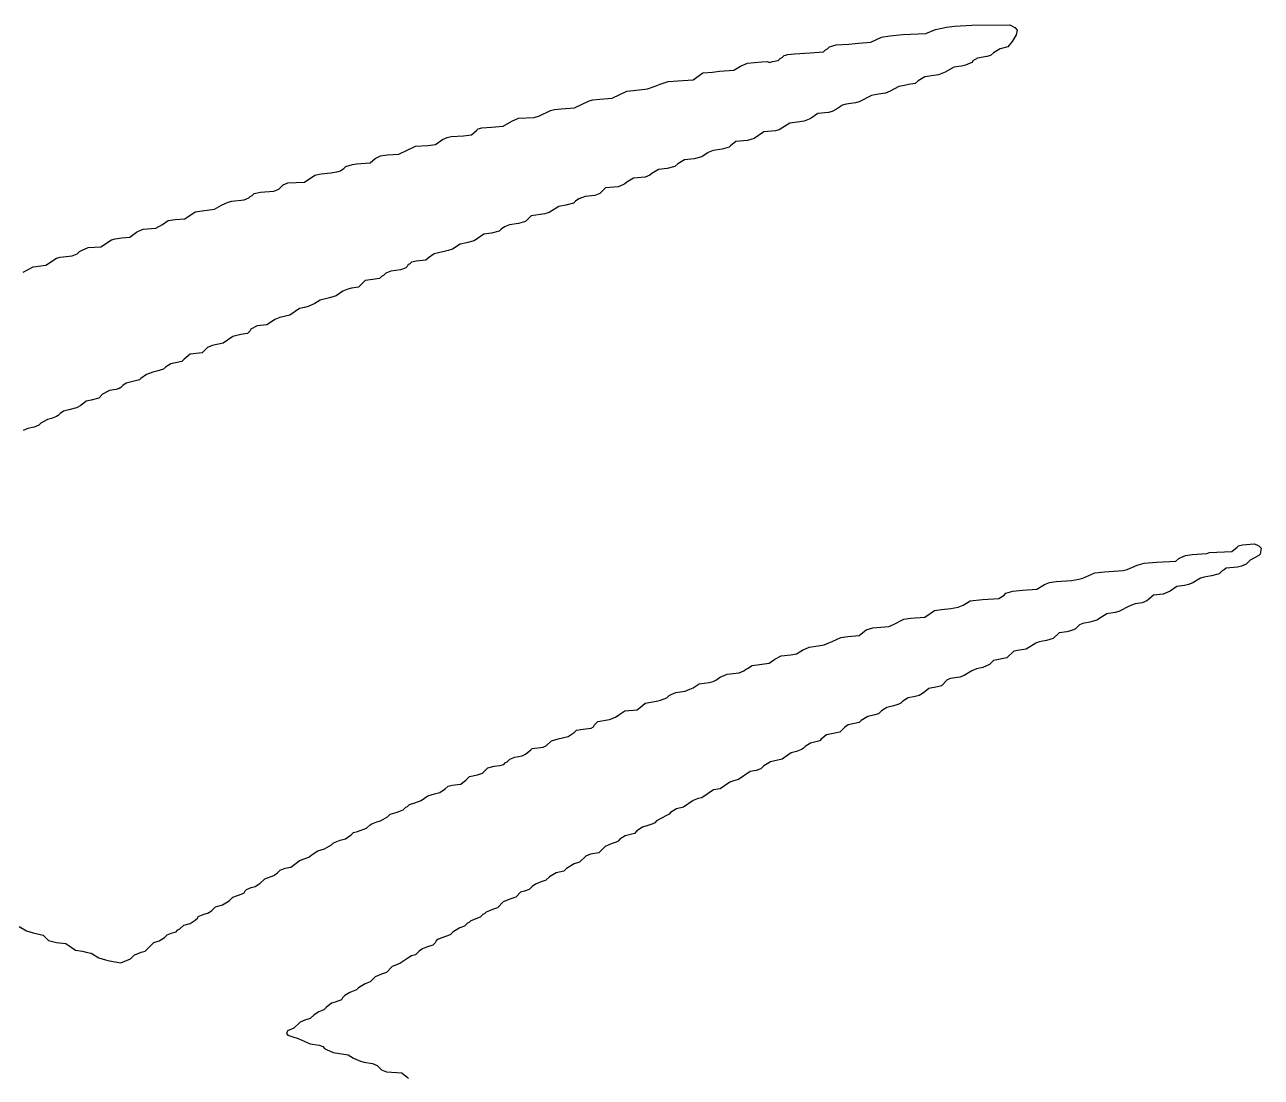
# Model space of a CAD drawing. Header units: inches. Extents: x 0 to 12.7, y -0.1 to 3.5.
# Drawn here: x 0.9198 to 1.009, y 0.6652 to 0.7411 of the extents above; entities that cross this region are included whole.
import ezdxf

# ---------------------------------------------------------------- set-up
doc = ezdxf.new("R2010")
doc.units = ezdxf.units.IN
doc.header["$MEASUREMENT"] = 0
doc.layers.add('Bottom Overlay', color=54, linetype='Continuous')

msp = doc.modelspace()

# ---------------------------------------------------------------- linework, layer by layer
at = {"layer": 'Bottom Overlay'}
for p, q in [((0.985484, 0.740774), (0.985936, 0.740878)), ((0.985936, 0.740878), (0.986284, 0.740948)), ((0.986284, 0.740948), (0.986841, 0.741017)), ((0.986841, 0.741017), (0.988093, 0.741087)), ((0.988093, 0.741087), (0.990841, 0.741122)), ((0.990841, 0.741122), (0.991189, 0.740913)), ((0.991189, 0.740913), (0.991363, 0.740739)), ((0.980822, 0.739869), (0.981587, 0.740217)), ((0.981587, 0.740217), (0.982179, 0.740322)), ((0.982179, 0.740322), (0.983118, 0.740426)), ((0.983118, 0.740426), (0.984788, 0.740496)), ((0.984788, 0.740496), (0.985484, 0.740774)), ((0.991294, 0.740391), (0.991015, 0.739904)), ((0.991363, 0.740739), (0.991294, 0.740391)), ((0.975325, 0.739035), (0.976438, 0.739104)), ((0.976438, 0.739104), (0.977412, 0.739174)), ((0.977412, 0.739174), (0.977552, 0.739313)), ((0.977552, 0.739313), (0.977691, 0.739382)), ((0.977691, 0.739382), (0.97783, 0.739522)), ((0.97783, 0.739522), (0.978317, 0.739661)), ((0.978317, 0.739661), (0.979221, 0.73973)), ((0.979221, 0.73973), (0.979917, 0.7398)), ((0.979917, 0.7398), (0.980822, 0.739869)), ((0.989658, 0.739104), (0.98945, 0.738895)), ((0.990146, 0.739382), (0.989658, 0.739104)), ((0.990702, 0.739522), (0.990146, 0.739382)), ((0.991015, 0.739904), (0.990702, 0.739522)), ((0.971429, 0.73813), (0.971916, 0.738339)), ((0.971916, 0.738339), (0.972924, 0.738443)), ((0.972924, 0.738443), (0.973377, 0.738478)), ((0.973377, 0.738478), (0.973516, 0.738408)), ((0.973516, 0.738408), (0.973725, 0.738478)), ((0.973725, 0.738478), (0.974142, 0.738547)), ((0.974142, 0.738547), (0.974281, 0.738687)), ((0.974281, 0.738687), (0.97442, 0.738756)), ((0.97442, 0.738756), (0.97456, 0.738895)), ((0.97456, 0.738895), (0.974838, 0.738965)), ((0.974838, 0.738965), (0.975325, 0.739035)), ((0.987641, 0.7382), (0.987362, 0.73813)), ((0.987989, 0.738339), (0.987641, 0.7382)), ((0.988128, 0.738408), (0.987989, 0.738339)), ((0.988163, 0.738513), (0.988128, 0.738408)), ((0.98851, 0.738721), (0.988163, 0.738513)), ((0.989171, 0.738826), (0.98851, 0.738721)), ((0.98945, 0.738895), (0.989171, 0.738826)), ((0.968019, 0.737156), (0.968715, 0.737643)), ((0.968715, 0.737643), (0.969411, 0.737712)), ((0.969411, 0.737712), (0.969898, 0.737782)), ((0.969898, 0.737782), (0.970941, 0.737852)), ((0.970941, 0.737852), (0.971429, 0.73813)), ((0.984718, 0.737364), (0.984231, 0.737086)), ((0.985692, 0.737504), (0.984718, 0.737364)), ((0.986179, 0.737712), (0.985692, 0.737504)), ((0.986806, 0.73806), (0.986179, 0.737712)), ((0.987362, 0.73813), (0.986806, 0.73806)), ((0.963218, 0.736321), (0.963705, 0.73639)), ((0.963705, 0.73639), (0.964714, 0.736495)), ((0.964714, 0.736495), (0.965271, 0.736703)), ((0.965271, 0.736703), (0.965619, 0.736843)), ((0.965619, 0.736843), (0.96621, 0.737017)), ((0.96621, 0.737017), (0.966906, 0.737086)), ((0.966906, 0.737086), (0.968019, 0.737156)), ((0.98284, 0.736669), (0.982213, 0.736321)), ((0.983257, 0.736738), (0.98284, 0.736669)), ((0.983535, 0.736808), (0.983257, 0.736738)), ((0.984023, 0.736877), (0.983535, 0.736808)), ((0.984231, 0.737086), (0.984023, 0.736877)), ((0.959461, 0.735138), (0.960504, 0.735625)), ((0.960504, 0.735625), (0.960783, 0.735695)), ((0.960783, 0.735695), (0.96127, 0.735764)), ((0.96127, 0.735764), (0.962174, 0.735834)), ((0.962174, 0.735834), (0.963218, 0.736321)), ((0.979708, 0.735486), (0.979047, 0.735382)), ((0.979987, 0.735556), (0.979708, 0.735486)), ((0.980857, 0.736008), (0.979987, 0.735556)), ((0.981378, 0.736112), (0.980857, 0.736008)), ((0.981865, 0.736182), (0.981378, 0.736112)), ((0.982213, 0.736321), (0.981865, 0.736182)), ((0.956921, 0.734546), (0.957721, 0.734929)), ((0.957721, 0.734929), (0.958, 0.734999)), ((0.958, 0.734999), (0.958487, 0.735068)), ((0.958487, 0.735068), (0.959461, 0.735138)), ((0.976995, 0.73472), (0.976508, 0.734373)), ((0.97776, 0.73479), (0.976995, 0.73472)), ((0.978039, 0.73486), (0.97776, 0.73479)), ((0.978352, 0.735034), (0.978039, 0.73486)), ((0.978769, 0.735312), (0.978352, 0.735034)), ((0.979047, 0.735382), (0.978769, 0.735312)), ((0.952781, 0.733677), (0.953477, 0.733746)), ((0.953477, 0.733746), (0.954312, 0.733816)), ((0.954312, 0.733816), (0.954938, 0.734164)), ((0.954938, 0.734164), (0.955425, 0.734373)), ((0.955425, 0.734373), (0.956538, 0.734442)), ((0.956538, 0.734442), (0.956921, 0.734546)), ((0.974977, 0.734025), (0.974212, 0.733538)), ((0.975534, 0.734094), (0.974977, 0.734025)), ((0.976021, 0.734164), (0.975534, 0.734094)), ((0.976369, 0.734303), (0.976021, 0.734164)), ((0.976508, 0.734373), (0.976369, 0.734303)), ((0.949441, 0.732494), (0.949928, 0.732842)), ((0.949928, 0.732842), (0.950276, 0.732981)), ((0.950276, 0.732981), (0.950554, 0.733051)), ((0.950554, 0.733051), (0.951459, 0.73312)), ((0.951459, 0.73312), (0.952016, 0.73319)), ((0.952016, 0.73319), (0.952398, 0.733503)), ((0.952398, 0.733503), (0.952503, 0.733607)), ((0.952503, 0.733607), (0.952781, 0.733677)), ((0.972403, 0.732911), (0.971916, 0.732772)), ((0.973098, 0.733398), (0.972403, 0.732911)), ((0.973933, 0.733468), (0.973098, 0.733398)), ((0.974212, 0.733538), (0.973933, 0.733468)), ((0.946797, 0.731798), (0.94798, 0.732355)), ((0.94798, 0.732355), (0.948885, 0.732424)), ((0.948885, 0.732424), (0.949441, 0.732494)), ((0.969445, 0.732042), (0.969097, 0.731903)), ((0.970106, 0.732146), (0.969445, 0.732042)), ((0.970593, 0.732285), (0.970106, 0.732146)), ((0.970698, 0.73239), (0.970593, 0.732285)), ((0.971081, 0.732703), (0.970698, 0.73239)), ((0.971916, 0.732772), (0.971081, 0.732703)), ((0.94297, 0.730894), (0.943457, 0.731033)), ((0.943457, 0.731033), (0.943736, 0.731102)), ((0.943736, 0.731102), (0.94471, 0.731172)), ((0.94471, 0.731172), (0.945092, 0.731485)), ((0.945092, 0.731485), (0.945475, 0.731659)), ((0.945475, 0.731659), (0.945962, 0.731729)), ((0.945962, 0.731729), (0.946797, 0.731798)), ((0.966906, 0.731102), (0.966697, 0.730894)), ((0.967393, 0.731381), (0.966906, 0.731102)), ((0.968089, 0.73145), (0.967393, 0.731381)), ((0.968645, 0.731589), (0.968089, 0.73145)), ((0.969097, 0.731903), (0.968645, 0.731589)), ((0.939978, 0.72978), (0.940744, 0.730267)), ((0.940744, 0.730267), (0.941196, 0.730372)), ((0.941196, 0.730372), (0.941892, 0.730441)), ((0.941892, 0.730441), (0.942309, 0.730511)), ((0.942309, 0.730511), (0.942588, 0.73058)), ((0.942588, 0.73058), (0.942692, 0.730685)), ((0.942692, 0.730685), (0.942831, 0.730754)), ((0.942831, 0.730754), (0.94297, 0.730894)), ((0.964888, 0.730267), (0.96454, 0.730128)), ((0.965027, 0.730406), (0.964888, 0.730267)), ((0.965514, 0.730685), (0.965027, 0.730406)), ((0.96614, 0.730754), (0.965514, 0.730685)), ((0.966697, 0.730894), (0.96614, 0.730754)), ((0.937786, 0.729119), (0.938134, 0.729259)), ((0.938134, 0.729259), (0.938447, 0.729572)), ((0.938447, 0.729572), (0.938795, 0.729711)), ((0.938795, 0.729711), (0.939978, 0.72978)), ((0.961687, 0.729363), (0.96127, 0.728945)), ((0.962592, 0.729432), (0.961687, 0.729363)), ((0.96294, 0.729572), (0.962592, 0.729432)), ((0.963079, 0.729641), (0.96294, 0.729572)), ((0.963218, 0.72978), (0.963079, 0.729641)), ((0.963705, 0.730059), (0.963218, 0.72978)), ((0.96454, 0.730128), (0.963705, 0.730059)), ((0.934481, 0.728319), (0.93476, 0.728389)), ((0.93476, 0.728389), (0.93563, 0.728493)), ((0.93563, 0.728493), (0.935977, 0.728632)), ((0.935977, 0.728632), (0.936082, 0.728737)), ((0.936082, 0.728737), (0.936221, 0.728806)), ((0.936221, 0.728806), (0.93636, 0.728945)), ((0.93636, 0.728945), (0.936812, 0.72905)), ((0.936812, 0.72905), (0.937786, 0.729119)), ((0.95953, 0.728389), (0.959391, 0.728249)), ((0.959774, 0.728563), (0.95953, 0.728389)), ((0.960226, 0.728737), (0.959774, 0.728563)), ((0.960922, 0.728806), (0.960226, 0.728737)), ((0.96127, 0.728945), (0.960922, 0.728806)), ((0.93135, 0.727136), (0.932116, 0.727623)), ((0.932116, 0.727623), (0.932603, 0.727693)), ((0.932603, 0.727693), (0.933507, 0.727832)), ((0.933507, 0.727832), (0.933994, 0.72811)), ((0.933994, 0.72811), (0.934481, 0.728319)), ((0.957304, 0.727484), (0.95633, 0.727345)), ((0.957617, 0.727588), (0.957304, 0.727484)), ((0.958313, 0.728006), (0.957617, 0.727588)), ((0.958835, 0.72811), (0.958313, 0.728006)), ((0.959391, 0.728249), (0.958835, 0.72811)), ((0.929263, 0.726441), (0.92975, 0.726719)), ((0.92975, 0.726719), (0.930168, 0.726997)), ((0.930168, 0.726997), (0.930655, 0.727067)), ((0.930655, 0.727067), (0.93135, 0.727136)), ((0.954764, 0.726684), (0.954416, 0.726545)), ((0.955425, 0.726788), (0.954764, 0.726684)), ((0.955912, 0.726927), (0.955425, 0.726788)), ((0.95633, 0.727345), (0.955912, 0.726927)), ((0.926341, 0.725675), (0.926828, 0.725745)), ((0.926828, 0.725745), (0.927384, 0.725814)), ((0.927384, 0.725814), (0.927871, 0.726162)), ((0.927871, 0.726162), (0.92801, 0.726232)), ((0.92801, 0.726232), (0.928358, 0.726371)), ((0.928358, 0.726371), (0.929263, 0.726441)), ((0.95292, 0.726023), (0.952224, 0.725536)), ((0.953477, 0.726093), (0.95292, 0.726023)), ((0.954033, 0.726232), (0.953477, 0.726093)), ((0.954173, 0.726371), (0.954033, 0.726232)), ((0.954416, 0.726545), (0.954173, 0.726371)), ((0.923766, 0.72477), (0.923905, 0.72484)), ((0.923905, 0.72484), (0.924392, 0.725049)), ((0.924392, 0.725049), (0.925297, 0.725118)), ((0.925297, 0.725118), (0.926062, 0.725606)), ((0.926062, 0.725606), (0.926341, 0.725675)), ((0.950346, 0.72484), (0.950067, 0.72477)), ((0.950659, 0.724944), (0.950346, 0.72484)), ((0.951215, 0.725292), (0.950659, 0.724944)), ((0.951668, 0.725397), (0.951215, 0.725292)), ((0.952224, 0.725536), (0.951668, 0.725397)), ((0.921331, 0.723796), (0.922096, 0.724283)), ((0.922096, 0.724283), (0.922374, 0.724353)), ((0.922374, 0.724353), (0.923244, 0.724457)), ((0.923244, 0.724457), (0.923592, 0.724597)), ((0.923592, 0.724597), (0.923766, 0.72477)), ((0.947702, 0.724005), (0.947562, 0.723866)), ((0.94805, 0.724075), (0.947702, 0.724005)), ((0.948745, 0.724144), (0.94805, 0.724075)), ((0.948919, 0.724318), (0.948745, 0.724144)), ((0.949337, 0.724597), (0.948919, 0.724318)), ((0.950067, 0.72477), (0.949337, 0.724597)), ((0.919696, 0.723275), (0.920426, 0.723657)), ((0.920426, 0.723657), (0.921331, 0.723796)), ((0.945684, 0.723031), (0.945545, 0.722962)), ((0.945858, 0.723205), (0.945684, 0.723031)), ((0.946206, 0.723344), (0.945858, 0.723205)), ((0.946936, 0.723449), (0.946206, 0.723344)), ((0.947284, 0.723588), (0.946936, 0.723449)), ((0.947389, 0.723692), (0.947284, 0.723588)), ((0.947458, 0.723831), (0.947389, 0.723692)), ((0.947562, 0.723866), (0.947458, 0.723831)), ((0.943388, 0.722127), (0.943109, 0.722057)), ((0.943875, 0.722196), (0.943388, 0.722127)), ((0.944362, 0.722683), (0.943875, 0.722196)), ((0.944918, 0.722753), (0.944362, 0.722683)), ((0.945406, 0.722822), (0.944918, 0.722753)), ((0.945545, 0.722962), (0.945406, 0.722822)), ((0.941126, 0.721257), (0.940744, 0.721013)), ((0.941509, 0.721361), (0.941126, 0.721257)), ((0.941787, 0.721431), (0.941509, 0.721361)), ((0.942274, 0.72157), (0.941787, 0.721431)), ((0.942762, 0.721918), (0.942274, 0.72157)), ((0.943109, 0.722057), (0.942762, 0.721918)), ((0.93963, 0.720665), (0.938935, 0.720178)), ((0.939978, 0.720735), (0.93963, 0.720665)), ((0.940257, 0.720804), (0.939978, 0.720735)), ((0.940744, 0.721013), (0.940257, 0.720804)), ((0.937265, 0.719483), (0.936569, 0.719413)), ((0.937613, 0.719691), (0.937265, 0.719483)), ((0.937856, 0.719865), (0.937613, 0.719691)), ((0.938204, 0.720004), (0.937856, 0.719865)), ((0.938935, 0.720178), (0.938204, 0.720004)), ((0.934829, 0.718647), (0.934134, 0.71816)), ((0.935386, 0.718787), (0.934829, 0.718647)), ((0.935873, 0.718856), (0.935386, 0.718787)), ((0.936047, 0.71903), (0.935873, 0.718856)), ((0.936117, 0.719169), (0.936047, 0.71903)), ((0.936569, 0.719413), (0.936117, 0.719169)), ((0.932986, 0.717847), (0.932603, 0.717465)), ((0.933333, 0.717986), (0.932986, 0.717847)), ((0.934134, 0.71816), (0.933333, 0.717986)), ((0.931142, 0.716838), (0.930341, 0.716665)), ((0.931316, 0.717012), (0.931142, 0.716838)), ((0.931733, 0.71736), (0.931316, 0.717012)), ((0.932603, 0.717465), (0.931733, 0.71736)), ((0.928602, 0.715899), (0.928184, 0.715621)), ((0.929054, 0.716073), (0.928602, 0.715899)), ((0.929333, 0.716143), (0.929054, 0.716073)), ((0.92982, 0.716282), (0.929333, 0.716143)), ((0.929959, 0.716421), (0.92982, 0.716282)), ((0.930341, 0.716665), (0.929959, 0.716421)), ((0.926897, 0.715099), (0.926758, 0.71496)), ((0.927141, 0.715273), (0.926897, 0.715099)), ((0.927523, 0.715377), (0.927141, 0.715273)), ((0.92808, 0.715516), (0.927523, 0.715377)), ((0.928184, 0.715621), (0.92808, 0.715516)), ((0.925158, 0.714194), (0.924601, 0.714055)), ((0.925436, 0.714473), (0.925158, 0.714194)), ((0.925923, 0.714751), (0.925436, 0.714473)), ((0.92641, 0.714821), (0.925923, 0.714751)), ((0.926619, 0.71489), (0.92641, 0.714821)), ((0.926758, 0.71496), (0.926619, 0.71489)), ((0.922618, 0.713255), (0.922374, 0.713081)), ((0.923001, 0.713359), (0.922618, 0.713255)), ((0.923557, 0.713499), (0.923001, 0.713359)), ((0.923871, 0.713673), (0.923557, 0.713499)), ((0.924253, 0.713986), (0.923871, 0.713673)), ((0.924601, 0.714055), (0.924253, 0.713986)), ((0.920983, 0.712385), (0.920844, 0.712246)), ((0.92147, 0.712664), (0.920983, 0.712385)), ((0.921748, 0.712733), (0.92147, 0.712664)), ((0.922096, 0.712872), (0.921748, 0.712733)), ((0.922235, 0.712942), (0.922096, 0.712872)), ((0.922374, 0.713081), (0.922235, 0.712942)), ((0.920044, 0.712003), (0.919696, 0.711863)), ((0.920496, 0.712107), (0.920044, 0.712003)), ((0.920844, 0.712246), (0.920496, 0.712107)), ((1.006845, 0.703131), (1.007227, 0.703444)), ((1.007227, 0.703444), (1.007332, 0.703549)), ((1.007332, 0.703549), (1.00761, 0.703618)), ((1.00761, 0.703618), (1.008445, 0.703688)), ((1.008445, 0.703688), (1.008654, 0.703618)), ((1.008654, 0.703618), (1.008793, 0.703549)), ((1.008793, 0.703549), (1.008967, 0.703375)), ((1.002809, 0.702435), (1.003018, 0.702644)), ((1.003018, 0.702644), (1.003157, 0.702714)), ((1.003157, 0.702714), (1.003505, 0.702853)), ((1.003505, 0.702853), (1.003992, 0.702922)), ((1.003992, 0.702922), (1.005036, 0.702992)), ((1.005036, 0.702992), (1.005244, 0.703062)), ((1.005244, 0.703062), (1.006845, 0.703131)), ((1.008167, 0.702505), (1.007888, 0.702227)), ((1.008793, 0.702853), (1.008167, 0.702505)), ((1.008897, 0.702957), (1.008793, 0.702853)), ((1.008967, 0.703375), (1.008897, 0.702957)), ((0.996964, 0.7016), (0.99766, 0.70167)), ((0.99766, 0.70167), (0.999017, 0.701774)), ((0.999017, 0.701774), (0.999295, 0.701844)), ((0.999295, 0.701844), (0.999643, 0.701983)), ((0.999643, 0.701983), (1.000026, 0.702157)), ((1.000026, 0.702157), (1.000513, 0.702296)), ((1.000513, 0.702296), (1.001418, 0.702366)), ((1.001418, 0.702366), (1.002809, 0.702435)), ((1.006149, 0.701739), (1.00594, 0.701531)), ((1.006288, 0.701809), (1.006149, 0.701739)), ((1.006427, 0.701948), (1.006288, 0.701809)), ((1.007262, 0.702018), (1.006427, 0.701948)), ((1.00754, 0.702087), (1.007262, 0.702018)), ((1.007888, 0.702227), (1.00754, 0.702087)), ((0.99279, 0.700418), (0.993346, 0.700765)), ((0.993346, 0.700765), (0.993694, 0.700905)), ((0.993694, 0.700905), (0.994181, 0.700974)), ((0.994181, 0.700974), (0.995294, 0.701044)), ((0.995294, 0.701044), (0.995816, 0.701148)), ((0.995816, 0.701148), (0.996095, 0.701218)), ((0.996095, 0.701218), (0.996964, 0.7016)), ((1.003714, 0.700765), (1.003435, 0.700696)), ((1.004027, 0.70087), (1.003714, 0.700765)), ((1.004583, 0.701218), (1.004027, 0.70087)), ((1.004862, 0.701287), (1.004583, 0.701218)), ((1.005384, 0.701392), (1.004862, 0.701287)), ((1.00594, 0.701531), (1.005384, 0.701392)), ((0.990041, 0.699757), (0.990424, 0.7)), ((0.990424, 0.7), (0.990563, 0.700139)), ((0.990563, 0.700139), (0.99105, 0.700278)), ((0.99105, 0.700278), (0.991746, 0.700348)), ((0.991746, 0.700348), (0.99279, 0.700418)), ((1.001209, 0.7), (1.000826, 0.699687)), ((1.001905, 0.70007), (1.001209, 0.7)), ((1.002392, 0.700278), (1.001905, 0.70007)), ((1.002879, 0.700626), (1.002392, 0.700278)), ((1.003435, 0.700696), (1.002879, 0.700626)), ((0.985414, 0.698887), (0.985901, 0.698956)), ((0.985901, 0.698956), (0.986597, 0.699026)), ((0.986597, 0.699026), (0.987119, 0.69913)), ((0.987119, 0.69913), (0.987467, 0.699269)), ((0.987467, 0.699269), (0.987989, 0.699583)), ((0.987989, 0.699583), (0.988858, 0.699687)), ((0.988858, 0.699687), (0.990041, 0.699757)), ((0.999435, 0.6992), (0.998704, 0.698817)), ((0.999887, 0.699374), (0.999435, 0.6992)), ((1.000374, 0.699443), (0.999887, 0.699374)), ((1.000722, 0.699583), (1.000374, 0.699443)), ((1.000826, 0.699687), (1.000722, 0.699583)), ((0.982457, 0.697878), (0.983187, 0.69826)), ((0.983187, 0.69826), (0.983675, 0.69833)), ((0.983675, 0.69833), (0.984718, 0.6984)), ((0.984718, 0.6984), (0.985414, 0.698887)), ((0.996617, 0.698052), (0.996095, 0.697947)), ((0.997104, 0.698191), (0.996617, 0.698052)), ((0.997451, 0.6984), (0.997104, 0.698191)), ((0.997834, 0.698643), (0.997451, 0.6984)), ((0.998426, 0.698748), (0.997834, 0.698643)), ((0.998704, 0.698817), (0.998426, 0.698748)), ((0.979987, 0.697078), (0.98037, 0.697391)), ((0.98037, 0.697391), (0.980474, 0.697495)), ((0.980474, 0.697495), (0.980961, 0.697634)), ((0.980961, 0.697634), (0.982109, 0.697739)), ((0.982109, 0.697739), (0.982457, 0.697878)), ((0.99439, 0.697286), (0.993972, 0.696869)), ((0.994946, 0.697356), (0.99439, 0.697286)), ((0.995225, 0.697426), (0.994946, 0.697356)), ((0.995434, 0.697495), (0.995225, 0.697426)), ((0.995573, 0.697565), (0.995434, 0.697495)), ((0.995851, 0.697843), (0.995573, 0.697565)), ((0.996095, 0.697947), (0.995851, 0.697843)), ((0.976369, 0.696243), (0.97703, 0.696347)), ((0.97703, 0.696347), (0.977447, 0.696417)), ((0.977447, 0.696417), (0.977795, 0.696556)), ((0.977795, 0.696556), (0.978039, 0.69666)), ((0.978039, 0.69666), (0.978665, 0.696939)), ((0.978665, 0.696939), (0.979152, 0.697008)), ((0.979152, 0.697008), (0.979987, 0.697078)), ((0.99272, 0.696521), (0.992024, 0.696104)), ((0.992963, 0.696625), (0.99272, 0.696521)), ((0.993485, 0.69673), (0.992963, 0.696625)), ((0.993972, 0.696869), (0.993485, 0.69673)), ((0.973481, 0.695095), (0.973899, 0.695373)), ((0.973899, 0.695373), (0.974351, 0.695616)), ((0.974351, 0.695616), (0.975047, 0.695686)), ((0.975047, 0.695686), (0.975464, 0.695756)), ((0.975464, 0.695756), (0.975882, 0.696034)), ((0.975882, 0.696034), (0.976369, 0.696243)), ((0.990633, 0.695477), (0.989658, 0.695269)), ((0.99112, 0.695964), (0.990633, 0.695477)), ((0.991537, 0.696034), (0.99112, 0.695964)), ((0.992024, 0.696104), (0.991537, 0.696034)), ((0.971324, 0.694399), (0.971672, 0.694538)), ((0.971672, 0.694538), (0.971776, 0.694642)), ((0.971776, 0.694642), (0.971916, 0.694712)), ((0.971916, 0.694712), (0.972263, 0.694921)), ((0.972263, 0.694921), (0.973481, 0.695095)), ((0.988093, 0.694538), (0.987536, 0.69419)), ((0.988441, 0.694677), (0.988093, 0.694538)), ((0.988893, 0.694782), (0.988441, 0.694677)), ((0.98938, 0.69499), (0.988893, 0.694782)), ((0.989658, 0.695269), (0.98938, 0.69499)), ((0.968019, 0.69332), (0.968437, 0.693599)), ((0.968437, 0.693599), (0.969167, 0.693703)), ((0.969167, 0.693703), (0.969445, 0.693773)), ((0.969445, 0.693773), (0.969689, 0.693877)), ((0.969689, 0.693877), (0.969828, 0.694016)), ((0.969828, 0.694016), (0.969967, 0.694086)), ((0.969967, 0.694086), (0.970454, 0.694295)), ((0.970454, 0.694295), (0.971324, 0.694399)), ((0.986319, 0.693877), (0.985901, 0.69346)), ((0.986562, 0.693981), (0.986319, 0.693877)), ((0.987223, 0.694086), (0.986562, 0.693981)), ((0.987536, 0.69419), (0.987223, 0.694086)), ((0.966106, 0.69259), (0.96628, 0.692764)), ((0.96628, 0.692764), (0.966419, 0.692833)), ((0.966419, 0.692833), (0.966767, 0.692972)), ((0.966767, 0.692972), (0.967428, 0.693077)), ((0.967428, 0.693077), (0.967776, 0.693216)), ((0.967776, 0.693216), (0.968019, 0.69332)), ((0.984023, 0.692694), (0.983501, 0.69259)), ((0.984301, 0.692764), (0.984023, 0.692694)), ((0.984614, 0.692938), (0.984301, 0.692764)), ((0.984997, 0.693251), (0.984614, 0.692938)), ((0.985623, 0.69339), (0.984997, 0.693251)), ((0.985901, 0.69346), (0.985623, 0.69339)), ((0.963983, 0.69172), (0.964366, 0.692033)), ((0.964366, 0.692033), (0.96454, 0.692207)), ((0.96454, 0.692207), (0.965375, 0.692346)), ((0.965375, 0.692346), (0.965653, 0.692416)), ((0.965653, 0.692416), (0.966106, 0.69259)), ((0.98197, 0.691894), (0.981587, 0.69165)), ((0.982353, 0.691998), (0.98197, 0.691894)), ((0.982631, 0.692068), (0.982353, 0.691998)), ((0.98284, 0.692137), (0.982631, 0.692068)), ((0.982979, 0.692207), (0.98284, 0.692137)), ((0.983118, 0.692346), (0.982979, 0.692207)), ((0.983501, 0.69259), (0.983118, 0.692346)), ((0.961131, 0.690885), (0.961966, 0.691024)), ((0.961966, 0.691024), (0.962418, 0.691198)), ((0.962418, 0.691198), (0.962661, 0.691372)), ((0.962661, 0.691372), (0.963079, 0.69165)), ((0.963079, 0.69165), (0.963983, 0.69172)), ((0.980126, 0.690955), (0.979987, 0.690816)), ((0.980613, 0.691233), (0.980126, 0.690955)), ((0.9811, 0.691372), (0.980613, 0.691233)), ((0.981378, 0.691442), (0.9811, 0.691372)), ((0.981587, 0.69165), (0.981378, 0.691442)), ((0.959008, 0.689807), (0.959426, 0.690085)), ((0.959426, 0.690085), (0.9596, 0.690259)), ((0.9596, 0.690259), (0.960087, 0.690328)), ((0.960087, 0.690328), (0.960644, 0.690398)), ((0.960644, 0.690398), (0.960817, 0.690502)), ((0.960817, 0.690502), (0.960887, 0.690642)), ((0.960887, 0.690642), (0.961131, 0.690885)), ((0.978595, 0.69012), (0.977621, 0.689911)), ((0.978943, 0.690468), (0.978595, 0.69012)), ((0.979187, 0.690642), (0.978943, 0.690468)), ((0.979987, 0.690816), (0.979187, 0.690642)), ((0.957199, 0.689041), (0.957443, 0.689145)), ((0.957443, 0.689145), (0.957791, 0.689493)), ((0.957791, 0.689493), (0.958278, 0.689633)), ((0.958278, 0.689633), (0.959008, 0.689807)), ((0.976473, 0.689319), (0.97609, 0.689076)), ((0.976751, 0.689389), (0.976473, 0.689319)), ((0.977134, 0.689493), (0.976751, 0.689389)), ((0.977238, 0.689598), (0.977134, 0.689493)), ((0.977621, 0.689911), (0.977238, 0.689598)), ((0.954799, 0.688171), (0.955147, 0.688311)), ((0.955147, 0.688311), (0.955669, 0.688415)), ((0.955669, 0.688415), (0.955912, 0.688519)), ((0.955912, 0.688519), (0.956295, 0.688832)), ((0.956295, 0.688832), (0.956399, 0.688937)), ((0.956399, 0.688937), (0.957199, 0.689041)), ((0.974838, 0.68845), (0.97442, 0.688171)), ((0.975081, 0.688624), (0.974838, 0.68845)), ((0.975464, 0.688728), (0.975081, 0.688624)), ((0.975812, 0.688867), (0.975464, 0.688728)), ((0.975951, 0.688937), (0.975812, 0.688867)), ((0.97609, 0.689076), (0.975951, 0.688937)), ((0.952816, 0.687163), (0.953198, 0.687545)), ((0.953198, 0.687545), (0.953651, 0.68765)), ((0.953651, 0.68765), (0.954068, 0.687719)), ((0.954068, 0.687719), (0.954347, 0.687789)), ((0.954347, 0.687789), (0.954451, 0.687893)), ((0.954451, 0.687893), (0.95459, 0.687963)), ((0.95459, 0.687963), (0.954799, 0.688171)), ((0.97289, 0.687476), (0.972542, 0.687337)), ((0.973098, 0.687684), (0.97289, 0.687476)), ((0.973585, 0.687963), (0.973098, 0.687684)), ((0.97442, 0.688171), (0.973585, 0.687963)), ((0.95125, 0.686362), (0.951633, 0.686675)), ((0.951633, 0.686675), (0.951877, 0.686919)), ((0.951877, 0.686919), (0.952468, 0.687023)), ((0.952468, 0.687023), (0.952816, 0.687163)), ((0.970663, 0.686501), (0.969967, 0.686014)), ((0.970907, 0.686606), (0.970663, 0.686501)), ((0.971289, 0.68671), (0.970907, 0.686606)), ((0.972124, 0.687267), (0.971289, 0.68671)), ((0.972542, 0.687337), (0.972124, 0.687267)), ((0.948885, 0.685527), (0.949372, 0.685666)), ((0.949372, 0.685666), (0.949754, 0.685771)), ((0.949754, 0.685771), (0.950137, 0.686014)), ((0.950137, 0.686014), (0.950346, 0.686223)), ((0.950346, 0.686223), (0.950624, 0.686293)), ((0.950624, 0.686293), (0.95125, 0.686362)), ((0.96948, 0.685945), (0.968645, 0.685388)), ((0.969967, 0.686014), (0.96948, 0.685945)), ((0.94711, 0.684519), (0.947284, 0.684692)), ((0.947284, 0.684692), (0.947423, 0.684762)), ((0.947423, 0.684762), (0.947562, 0.684901)), ((0.947562, 0.684901), (0.947945, 0.685006)), ((0.947945, 0.685006), (0.948398, 0.68518)), ((0.948398, 0.68518), (0.948885, 0.685527)), ((0.967323, 0.684692), (0.966801, 0.684588)), ((0.968019, 0.68518), (0.967323, 0.684692)), ((0.968367, 0.685319), (0.968019, 0.68518)), ((0.968645, 0.685388), (0.968367, 0.685319)), ((0.945475, 0.683718), (0.945962, 0.683997)), ((0.945962, 0.683997), (0.946171, 0.684205)), ((0.946171, 0.684205), (0.946658, 0.684345)), ((0.946658, 0.684345), (0.94711, 0.684519)), ((0.96614, 0.684136), (0.965375, 0.683718)), ((0.96628, 0.684205), (0.96614, 0.684136)), ((0.966384, 0.68431), (0.96628, 0.684205)), ((0.966801, 0.684588), (0.966384, 0.68431)), ((0.943527, 0.682883), (0.943805, 0.682953)), ((0.943805, 0.682953), (0.944466, 0.683196)), ((0.944466, 0.683196), (0.94471, 0.68344)), ((0.94471, 0.68344), (0.944849, 0.68351)), ((0.944849, 0.68351), (0.945197, 0.683649)), ((0.945197, 0.683649), (0.945475, 0.683718)), ((0.963949, 0.682988), (0.963775, 0.682814)), ((0.964366, 0.683266), (0.963949, 0.682988)), ((0.964749, 0.68337), (0.964366, 0.683266)), ((0.965097, 0.68351), (0.964749, 0.68337)), ((0.965236, 0.683579), (0.965097, 0.68351)), ((0.965375, 0.683718), (0.965236, 0.683579)), ((0.941926, 0.681979), (0.942066, 0.682118)), ((0.942066, 0.682118), (0.942205, 0.682187)), ((0.942205, 0.682187), (0.942553, 0.682327)), ((0.942553, 0.682327), (0.942935, 0.682431)), ((0.942935, 0.682431), (0.943353, 0.682709)), ((0.943353, 0.682709), (0.943527, 0.682883)), ((0.962105, 0.682048), (0.961653, 0.681874)), ((0.962453, 0.682187), (0.962105, 0.682048)), ((0.962592, 0.682257), (0.962453, 0.682187)), ((0.962731, 0.682396), (0.962592, 0.682257)), ((0.963114, 0.68264), (0.962731, 0.682396)), ((0.963392, 0.682709), (0.963114, 0.68264)), ((0.963775, 0.682814), (0.963392, 0.682709)), ((0.93963, 0.680866), (0.940291, 0.681109)), ((0.940291, 0.681109), (0.940535, 0.681283)), ((0.940535, 0.681283), (0.940952, 0.681561)), ((0.940952, 0.681561), (0.941439, 0.681701)), ((0.941439, 0.681701), (0.941926, 0.681979)), ((0.960261, 0.681179), (0.959809, 0.680726)), ((0.960609, 0.681318), (0.960261, 0.681179)), ((0.9612, 0.681422), (0.960609, 0.681318)), ((0.961653, 0.681874), (0.9612, 0.681422)), ((0.938239, 0.68017), (0.938587, 0.680309)), ((0.938587, 0.680309), (0.939004, 0.680378)), ((0.939004, 0.680378), (0.939491, 0.680726)), ((0.939491, 0.680726), (0.93963, 0.680866)), ((0.958869, 0.680274), (0.958695, 0.6801)), ((0.959426, 0.680622), (0.958869, 0.680274)), ((0.959809, 0.680726), (0.959426, 0.680622)), ((0.936778, 0.679196), (0.937125, 0.679543)), ((0.937125, 0.679543), (0.937786, 0.679787)), ((0.937786, 0.679787), (0.93803, 0.679961)), ((0.93803, 0.679961), (0.938239, 0.68017)), ((0.957095, 0.679335), (0.956643, 0.679161)), ((0.957373, 0.679404), (0.957095, 0.679335)), ((0.957652, 0.679683), (0.957373, 0.679404)), ((0.958139, 0.679961), (0.957652, 0.679683)), ((0.958695, 0.6801), (0.958139, 0.679961)), ((0.934829, 0.678222), (0.93549, 0.678465)), ((0.93549, 0.678465), (0.93563, 0.678535)), ((0.93563, 0.678535), (0.935699, 0.678674)), ((0.935699, 0.678674), (0.935804, 0.678778)), ((0.935804, 0.678778), (0.936151, 0.678917)), ((0.936151, 0.678917), (0.93643, 0.678987)), ((0.93643, 0.678987), (0.936778, 0.679196)), ((0.955564, 0.678569), (0.955216, 0.678222)), ((0.955843, 0.678639), (0.955564, 0.678569)), ((0.95619, 0.678778), (0.955843, 0.678639)), ((0.956399, 0.678987), (0.95619, 0.678778)), ((0.956643, 0.679161), (0.956399, 0.678987)), ((0.933577, 0.677526), (0.934064, 0.677665)), ((0.934064, 0.677665), (0.934551, 0.677943)), ((0.934551, 0.677943), (0.934829, 0.678222)), ((0.954312, 0.677874), (0.953894, 0.677456)), ((0.954868, 0.678082), (0.954312, 0.677874)), ((0.955216, 0.678222), (0.954868, 0.678082)), ((0.932116, 0.676551), (0.93229, 0.676725)), ((0.93229, 0.676725), (0.932325, 0.67683)), ((0.932325, 0.67683), (0.932672, 0.676969)), ((0.932672, 0.676969), (0.933055, 0.677073)), ((0.933055, 0.677073), (0.933299, 0.677247)), ((0.933299, 0.677247), (0.933577, 0.677526)), ((0.952642, 0.67676), (0.951981, 0.676517)), ((0.952851, 0.676969), (0.952642, 0.67676)), ((0.95299, 0.677039), (0.952851, 0.676969)), ((0.953094, 0.677143), (0.95299, 0.677039)), ((0.953546, 0.677317), (0.953094, 0.677143)), ((0.953894, 0.677456), (0.953546, 0.677317)), ((0.919417, 0.676099), (0.919939, 0.675786)), ((0.919939, 0.675786), (0.920426, 0.675647)), ((0.930724, 0.675717), (0.930863, 0.675856)), ((0.930863, 0.675856), (0.931002, 0.675925)), ((0.931002, 0.675925), (0.931281, 0.676204)), ((0.931281, 0.676204), (0.931733, 0.676308)), ((0.931733, 0.676308), (0.932116, 0.676551)), ((0.951181, 0.675995), (0.950694, 0.675717)), ((0.951529, 0.676134), (0.951181, 0.675995)), ((0.951737, 0.676343), (0.951529, 0.676134)), ((0.951877, 0.676412), (0.951737, 0.676343)), ((0.951981, 0.676517), (0.951877, 0.676412)), ((0.920426, 0.675647), (0.921157, 0.675473)), ((0.921157, 0.675473), (0.92154, 0.67509)), ((0.92154, 0.67509), (0.922096, 0.674951)), ((0.922096, 0.674951), (0.922792, 0.674882)), ((0.922792, 0.674882), (0.923488, 0.674395)), ((0.928498, 0.674325), (0.929124, 0.674951)), ((0.929124, 0.674951), (0.929507, 0.675056)), ((0.929507, 0.675056), (0.929889, 0.675299)), ((0.929889, 0.675299), (0.930098, 0.675508)), ((0.930098, 0.675508), (0.930446, 0.675647)), ((0.930446, 0.675647), (0.930724, 0.675717)), ((0.949406, 0.674916), (0.949232, 0.674743)), ((0.949476, 0.675056), (0.949406, 0.674916)), ((0.949615, 0.675195), (0.949476, 0.675056)), ((0.950485, 0.675508), (0.949615, 0.675195)), ((0.950694, 0.675717), (0.950485, 0.675508)), ((0.923488, 0.674395), (0.923975, 0.674325)), ((0.923975, 0.674325), (0.924253, 0.674255)), ((0.924253, 0.674255), (0.924601, 0.674186)), ((0.924601, 0.674186), (0.925158, 0.673838)), ((0.927454, 0.673768), (0.927732, 0.674047)), ((0.927732, 0.674047), (0.927871, 0.674116)), ((0.927871, 0.674116), (0.928219, 0.674255)), ((0.928219, 0.674255), (0.928498, 0.674325)), ((0.947702, 0.673977), (0.947354, 0.673768)), ((0.94798, 0.674047), (0.947702, 0.673977)), ((0.948258, 0.674325), (0.94798, 0.674047)), ((0.948502, 0.674499), (0.948258, 0.674325)), ((0.94885, 0.674638), (0.948502, 0.674499)), ((0.949232, 0.674743), (0.94885, 0.674638)), ((0.925158, 0.673838), (0.925645, 0.673699)), ((0.925645, 0.673699), (0.925923, 0.673629)), ((0.925923, 0.673629), (0.926758, 0.67349)), ((0.926758, 0.67349), (0.927454, 0.673768)), ((0.94631, 0.673212), (0.945893, 0.672794)), ((0.946867, 0.67342), (0.94631, 0.673212)), ((0.947354, 0.673768), (0.946867, 0.67342)), ((0.945092, 0.672481), (0.94471, 0.672098)), ((0.945545, 0.672655), (0.945092, 0.672481)), ((0.945893, 0.672794), (0.945545, 0.672655)), ((0.943249, 0.671333), (0.942901, 0.671124)), ((0.943736, 0.671542), (0.943249, 0.671333)), ((0.943875, 0.671681), (0.943736, 0.671542)), ((0.944362, 0.671959), (0.943875, 0.671681)), ((0.94471, 0.672098), (0.944362, 0.671959)), ((0.941926, 0.670568), (0.941544, 0.670255)), ((0.942205, 0.670637), (0.941926, 0.670568)), ((0.942657, 0.670811), (0.942205, 0.670637)), ((0.942727, 0.67095), (0.942657, 0.670811)), ((0.942901, 0.671124), (0.942727, 0.67095)), ((0.940674, 0.669733), (0.940396, 0.669454)), ((0.941022, 0.669941), (0.940674, 0.669733)), ((0.94137, 0.670081), (0.941022, 0.669941)), ((0.941544, 0.670255), (0.94137, 0.670081)), ((0.939213, 0.668759), (0.938761, 0.668585)), ((0.939665, 0.669211), (0.939213, 0.668759)), ((0.940013, 0.66935), (0.939665, 0.669211)), ((0.940396, 0.669454), (0.940013, 0.66935)), ((0.938761, 0.668585), (0.938691, 0.668376)), ((0.938691, 0.668376), (0.938795, 0.668272)), ((0.938795, 0.668272), (0.939143, 0.668132)), ((0.939143, 0.668132), (0.939526, 0.668028)), ((0.939526, 0.668028), (0.940396, 0.667645)), ((0.940396, 0.667645), (0.941057, 0.667541)), ((0.941057, 0.667541), (0.9413, 0.667437)), ((0.9413, 0.667437), (0.941439, 0.667297)), ((0.941439, 0.667297), (0.941579, 0.667228)), ((0.941579, 0.667228), (0.942066, 0.667019)), ((0.942066, 0.667019), (0.943144, 0.666845)), ((0.943144, 0.666845), (0.943527, 0.666602)), ((0.943527, 0.666602), (0.944014, 0.666393)), ((0.944014, 0.666393), (0.944292, 0.666323)), ((0.944292, 0.666323), (0.944884, 0.666219)), ((0.944884, 0.666219), (0.945232, 0.66608)), ((0.945232, 0.66608), (0.945545, 0.665767)), ((0.945545, 0.665767), (0.945893, 0.665628)), ((0.945893, 0.665628), (0.947006, 0.665558)), ((0.947006, 0.665558), (0.947389, 0.665245)), ((0.947389, 0.665245), (0.947493, 0.66514))]:
    msp.add_line(p, q, dxfattribs=at)

doc.saveas('drawing.dxf')
